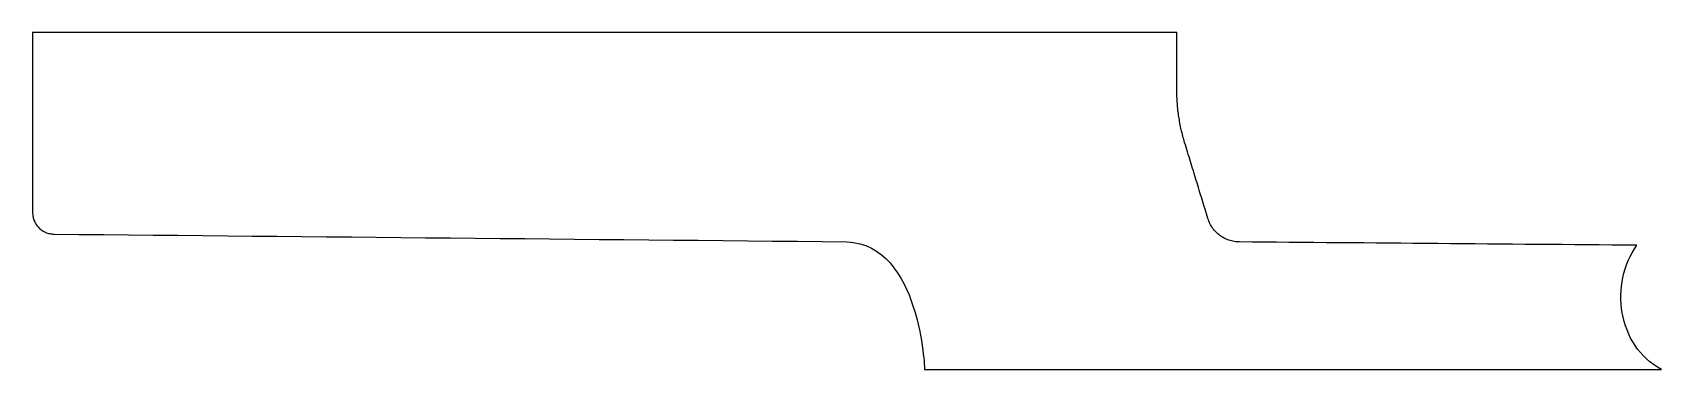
# Model space of a CAD drawing. Header units: metres. Extents: x 30 to 147, y -153 to -82.
# Drawn here: x 30.2 to 85.9, y -93.1 to -81.5 of the extents above; entities that cross this region are included whole.
import ezdxf

# ---------------------------------------------------------------- set-up
doc = ezdxf.new("R2010")
doc.units = ezdxf.units.M

msp = doc.modelspace()

# ---------------------------------------------------------------- linework, layer by layer
msp.add_lwpolyline([(85.015578, -88.821514), (84.591144, -88.817958), (84.16671, -88.814402), (83.742276, -88.810846), (83.317842, -88.80729), (82.893408, -88.803734), (82.468974, -88.800178), (82.04454, -88.796622), (81.620106, -88.793066), (81.195672, -88.78951), (80.771238, -88.785954), (80.346804, -88.782398), (79.92237, -88.778842), (79.497936, -88.775286), (79.073502, -88.77173), (78.649068, -88.768174), (78.224634, -88.764618), (77.8002, -88.761062), (77.375766, -88.757506), (76.951332, -88.75395), (76.526898, -88.750394), (76.102464, -88.746838), (75.67803, -88.743282), (75.253596, -88.739726), (74.829162, -88.73617), (74.404728, -88.732614), (73.980294, -88.729058), (73.55586, -88.725502), (73.131426, -88.721946), (72.706992, -88.71839), (72.282558, -88.714834), (71.858124, -88.711278), (71.43369, -88.707722), (71.387462, -88.706452), (71.341742, -88.703404), (71.29653, -88.698324), (71.251572, -88.691466), (71.207122, -88.683084), (71.163434, -88.672924), (71.120254, -88.660986), (71.077836, -88.647524), (71.035926, -88.632284), (70.994778, -88.61552), (70.954392, -88.597232), (70.914768, -88.57742), (70.87616, -88.556084), (70.838314, -88.533224), (70.801484, -88.50884), (70.76567, -88.483186), (70.730872, -88.456262), (70.69709, -88.427814), (70.664324, -88.398096), (70.632828, -88.367108), (70.602602, -88.33485), (70.573392, -88.301322), (70.545706, -88.266778), (70.51929, -88.230964), (70.494144, -88.194134), (70.470522, -88.156288), (70.44817, -88.117172), (70.427342, -88.07704), (70.408038, -88.035892), (70.390258, -87.993982), (70.374256, -87.951056), (70.359778, -87.907114), (70.334886, -87.825834), (70.309994, -87.744554), (70.285102, -87.663274), (70.26021, -87.581994), (70.235318, -87.500714), (70.210426, -87.419434), (70.185534, -87.338154), (70.160642, -87.256874), (70.13575, -87.175594), (70.110858, -87.094314), (70.085966, -87.013034), (70.061074, -86.931754), (70.036182, -86.850474), (70.01129, -86.769194), (69.986398, -86.687914), (69.961506, -86.606634), (69.936614, -86.525354), (69.911722, -86.444074), (69.88683, -86.362794), (69.861938, -86.281514), (69.837046, -86.200234), (69.812154, -86.118954), (69.787262, -86.037674), (69.76237, -85.956394), (69.737478, -85.875114), (69.712586, -85.793834), (69.687694, -85.712554), (69.662802, -85.631274), (69.63791, -85.549994), (69.613018, -85.468714), (69.588126, -85.387434), (69.563234, -85.306154), (69.546978, -85.251798), (69.53123, -85.197442), (69.51599, -85.142832), (69.501258, -85.088222), (69.487034, -85.033358), (69.473318, -84.978494), (69.46011, -84.92363), (69.44741, -84.868512), (69.435218, -84.813394), (69.423534, -84.758022), (69.412358, -84.70265), (69.40169, -84.647278), (69.39153, -84.591652), (69.381878, -84.536026), (69.372734, -84.480146), (69.364098, -84.424266), (69.35597, -84.368386), (69.34835, -84.312506), (69.341238, -84.256372), (69.334634, -84.200238), (69.328538, -84.144104), (69.32295, -84.08797), (69.31787, -84.031582), (69.313298, -83.975194), (69.309234, -83.918806), (69.305932, -83.862418), (69.303138, -83.80603), (69.300852, -83.749388), (69.299074, -83.692746), (69.297804, -83.636104), (69.297042, -83.579462), (69.296788, -83.52282), (69.296788, -83.461098), (69.296788, -83.399376), (69.296788, -83.337654), (69.296788, -83.275932), (69.296788, -83.21421), (69.296788, -83.152488), (69.296788, -83.090766), (69.296788, -83.029044), (69.296788, -82.967322), (69.296788, -82.9056), (69.296788, -82.843878), (69.296788, -82.782156), (69.296788, -82.720434), (69.296788, -82.658712), (69.296788, -82.59699), (69.296788, -82.535268), (69.296788, -82.473546), (69.296788, -82.411824), (69.296788, -82.350102), (69.296788, -82.28838), (69.296788, -82.226658), (69.296788, -82.164936), (69.296788, -82.103214), (69.296788, -82.041492), (69.296788, -81.97977), (69.296788, -81.918048), (69.296788, -81.856326), (69.296788, -81.794604), (69.296788, -81.732882), (69.296788, -81.67116), (69.296788, -81.609438), (69.296788, -81.547716), (68.074032, -81.547716), (66.851276, -81.547716), (65.62852, -81.547716), (64.405764, -81.547716), (63.183008, -81.547716), (61.960252, -81.547716), (60.737496, -81.547716), (59.51474, -81.547716), (58.291984, -81.547716), (57.069228, -81.547716), (55.846472, -81.547716), (54.623716, -81.547716), (53.40096, -81.547716), (52.178204, -81.547716), (50.955448, -81.547716), (49.732692, -81.547716), (48.509936, -81.547716), (47.28718, -81.547716), (46.064424, -81.547716), (44.841668, -81.547716), (43.618912, -81.547716), (42.396156, -81.547716), (41.1734, -81.547716), (39.950644, -81.547716), (38.727888, -81.547716), (37.505132, -81.547716), (36.282376, -81.547716), (35.05962, -81.547716), (33.836864, -81.547716), (32.614108, -81.547716), (31.391352, -81.547716), (30.168596, -81.547716), (30.168596, -81.739994), (30.168596, -81.932272), (30.168596, -82.12455), (30.168596, -82.316828), (30.168596, -82.509106), (30.168596, -82.701384), (30.168596, -82.893662), (30.168596, -83.08594), (30.168596, -83.278218), (30.168596, -83.470496), (30.168596, -83.662774), (30.168596, -83.855052), (30.168596, -84.04733), (30.168596, -84.239608), (30.168596, -84.431886), (30.168596, -84.624164), (30.168596, -84.816442), (30.168596, -85.00872), (30.168596, -85.200998), (30.168596, -85.393276), (30.168596, -85.585554), (30.168596, -85.777832), (30.168596, -85.97011), (30.168596, -86.162388), (30.168596, -86.354666), (30.168596, -86.546944), (30.168596, -86.739222), (30.168596, -86.9315), (30.168596, -87.123778), (30.168596, -87.316056), (30.168596, -87.508334), (30.168596, -87.700612), (30.169612, -87.738458), (30.172406, -87.775796), (30.176978, -87.812626), (30.183328, -87.848694), (30.191456, -87.884254), (30.201362, -87.919052), (30.212792, -87.953342), (30.226, -87.98687), (30.240732, -88.019382), (30.256988, -88.051132), (30.274514, -88.081866), (30.293564, -88.111838), (30.313884, -88.140794), (30.335474, -88.168734), (30.358588, -88.195404), (30.382718, -88.221058), (30.408118, -88.245442), (30.434788, -88.26881), (30.462474, -88.290908), (30.491176, -88.311482), (30.520894, -88.330786), (30.551628, -88.348566), (30.583124, -88.365076), (30.615636, -88.380062), (30.64891, -88.393524), (30.682946, -88.405462), (30.717744, -88.415622), (30.753304, -88.424004), (30.789372, -88.430862), (30.826202, -88.435942), (30.86354, -88.439244), (30.901386, -88.440514), (31.74873, -88.448642), (32.596074, -88.45677), (33.443418, -88.464898), (34.290762, -88.473026), (35.138106, -88.481154), (35.98545, -88.489282), (36.832794, -88.49741), (37.680138, -88.505538), (38.527482, -88.513666), (39.374826, -88.521794), (40.22217, -88.529922), (41.069514, -88.53805), (41.916858, -88.546178), (42.764202, -88.554306), (43.611546, -88.562434), (44.45889, -88.570562), (45.306234, -88.57869), (46.153578, -88.586818), (47.000922, -88.594946), (47.848266, -88.603074), (48.69561, -88.611202), (49.542954, -88.61933), (50.390298, -88.627458), (51.237642, -88.635586), (52.084986, -88.643714), (52.93233, -88.651842), (53.779674, -88.65997), (54.627018, -88.668098), (55.474362, -88.676226), (56.321706, -88.684354), (57.16905, -88.692482), (58.016394, -88.70061), (58.244994, -88.722454), (58.460132, -88.767158), (58.662062, -88.833198), (58.851292, -88.918796), (59.02833, -89.022682), (59.193684, -89.143078), (59.347608, -89.278714), (59.490356, -89.427812), (59.622436, -89.588848), (59.744356, -89.760552), (59.856624, -89.941146), (59.959494, -90.129106), (60.05322, -90.322908), (60.13831, -90.521028), (60.215272, -90.721942), (60.284614, -90.924126), (60.34659, -91.125802), (60.401454, -91.3257), (60.449968, -91.522296), (60.492386, -91.713812), (60.528962, -91.898978), (60.560204, -92.076016), (60.58662, -92.243656), (60.608464, -92.40012), (60.626244, -92.543884), (60.640214, -92.673424), (60.650882, -92.78747), (60.658756, -92.884244), (60.66409, -92.962222), (60.667392, -93.019626), (60.66917, -93.055186), (60.669678, -93.067378), (61.457078, -93.067378), (62.244478, -93.067378), (63.031878, -93.067378), (63.819278, -93.067378), (64.606678, -93.067378), (65.394078, -93.067378), (66.181478, -93.067378), (66.968878, -93.067378), (67.756278, -93.067378), (68.543678, -93.067378), (69.331078, -93.067378), (70.118478, -93.067378), (70.905878, -93.067378), (71.693278, -93.067378), (72.480678, -93.067378), (73.268078, -93.067378), (74.055478, -93.067378), (74.842878, -93.067378), (75.630278, -93.067378), (76.417678, -93.067378), (77.205078, -93.067378), (77.992478, -93.067378), (78.779878, -93.067378), (79.567278, -93.067378), (80.354678, -93.067378), (81.142078, -93.067378), (81.929478, -93.067378), (82.716878, -93.067378), (83.504278, -93.067378), (84.291678, -93.067378), (85.079078, -93.067378), (85.866478, -93.067378), (85.72881, -92.989146), (85.598254, -92.903294), (85.475064, -92.81033), (85.358986, -92.710762), (85.25002, -92.604844), (85.14842, -92.49283), (85.053932, -92.375228), (84.966556, -92.252546), (84.886546, -92.125038), (84.813648, -91.993212), (84.747862, -91.857576), (84.689442, -91.718384), (84.638134, -91.576144), (84.593938, -91.43111), (84.557108, -91.28379), (84.52739, -91.134692), (84.504784, -90.98407), (84.48929, -90.832432), (84.481162, -90.680032), (84.480146, -90.527378), (84.486242, -90.374724), (84.499704, -90.222832), (84.520278, -90.071702), (84.547964, -89.922096), (84.583016, -89.774268), (84.62518, -89.628472), (84.674456, -89.485216), (84.731098, -89.345008), (84.794852, -89.208102), (84.865718, -89.075006), (84.943696, -88.946228), (85.02904, -88.822022)])

doc.saveas('drawing.dxf')
